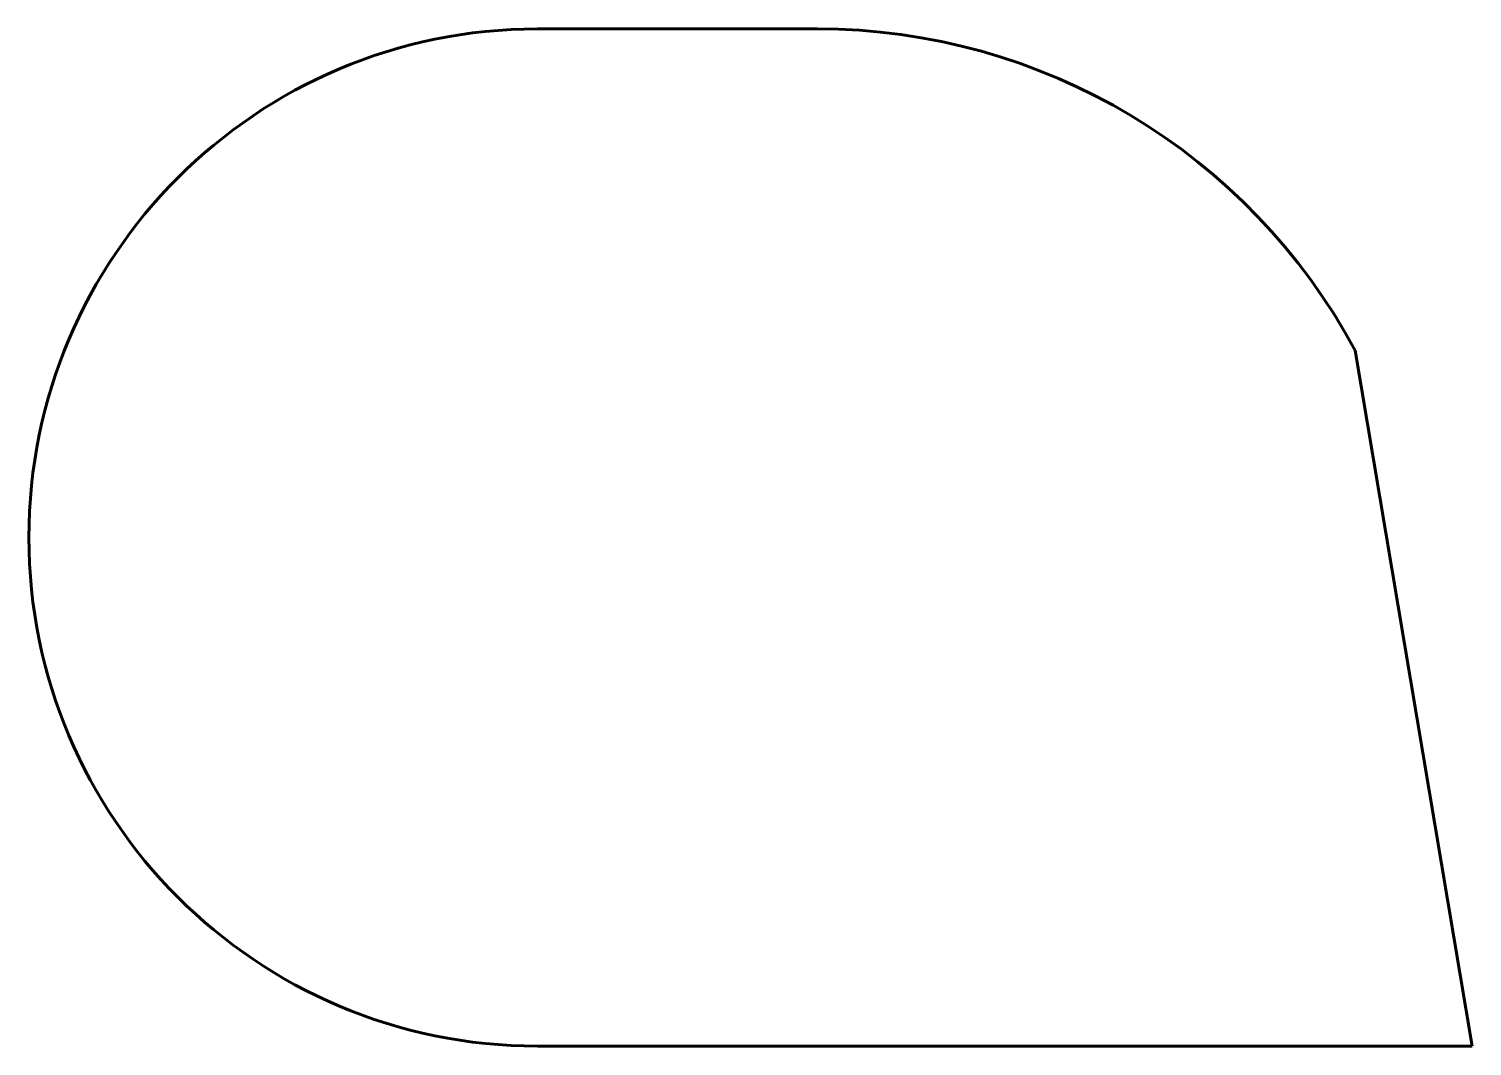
# Model space of a CAD drawing. Header units: millimetres. Extents: x 0 to 71, y 0.3 to 50.3.
import ezdxf

# ---------------------------------------------------------------- set-up
doc = ezdxf.new("R2010")
doc.units = ezdxf.units.MM
doc.linetypes.add('K5LT_BASIC', pattern=[0])

msp = doc.modelspace()

# ---------------------------------------------------------------- linework, layer by layer
at = {"color": 150, "linetype": 'K5LT_BASIC', "lineweight": 60, "true_color": 0x0080ff}
for p, q in [((25, 50.289), (38.773, 50.289)), ((65.204, 34.481), (70.956, 0.289)), ((70.956, 0.289), (25, 0.289))]:
    msp.add_line(p, q, dxfattribs=at)
for centre, radius, start, end in [((25, 25.289), 25, 90, 270), ((38.773, 20.289), 30, 28.23483, 90)]:
    msp.add_arc(centre, radius, start, end, dxfattribs=at)

doc.saveas('drawing.dxf')
